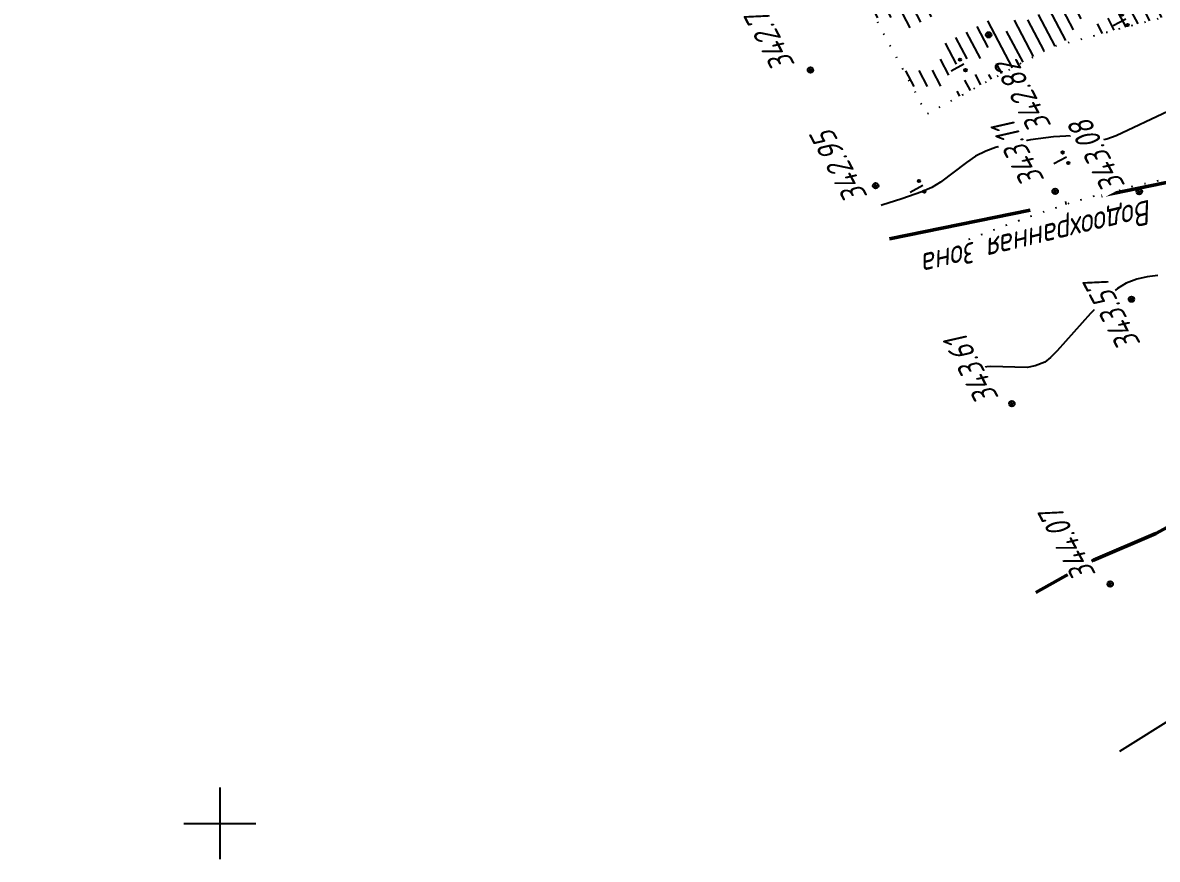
# Model space of a CAD drawing. Extents: x 1517488 to 1518012, y 2189588 to 2190112.
# Drawn here: x 1517583.5 to 1517678.4, y 2189697 to 2189766.9 of the extents above; entities that cross this region are included whole.
import ezdxf

# ---------------------------------------------------------------- set-up
doc = ezdxf.new("R2010")
doc.units = 0
doc.linetypes.add('ACAD_ISO10W100', pattern=[18, 12, -3, 0, -3])
doc.linetypes.add('ИИDot', pattern=[1, 0, -1])
for name, color, linetype, lineweight in [('ИИ_БОЛОТО_025', 3, 'Continuous', 25), ('ИИ_ГЕОСЕТКА_025', 3, 'Continuous', 25), ('ИИ_ГИДРОЛОГИЯ_025', 150, 'Continuous', 25), ('ИИ_ГРАНИЦА_025', 7, 'Continuous', 25), ('ИИ_КОНТУР_025', 7, 'ИИDot', 25), ('ИИ_ОТМЕТКА_025', 7, 'Continuous', 25), ('ИИ_РАЗМЕР_025', 7, 'Continuous', 25), ('ИИ_РЕЛЬЕФ_025', 34, 'Continuous', 25), ('ИИ_РЕЛЬЕФ_050', 34, 'Continuous', 50), ('ИИ_УГОДЬЯ_025', 7, 'Continuous', 25)]:
    doc.layers.add(name, color=color, linetype=linetype, lineweight=lineweight)
doc.styles.add('VNIPISIMPLEXCUR', font='simplex.shx', dxfattribs={"width": 0.8, "oblique": 15})
doc.dimstyles.new('ИИ-1000-м-dm$2', dxfattribs={"dimtxt": 2.5, "dimasz": 2.5, "dimexe": 1.25, "dimexo": 0, "dimgap": 1, "dimtad": 2, "dimtoh": 1, "dimzin": 1, "dimdsep": 46, "dimtxsty": 'VNIPISIMPLEXCUR', "dimcen": 2.5, "dimaunit": 1, "dimazin": 0, "dimtfac": 1, "dimtmove": 1, "dimatfit": 2, "dimfxl": 1, "dimarcsym": 0})

# ---------------------------------------------------------------- blocks, each defined once
blk = doc.blocks.new('PICKET')
at = {"color": 0, "linetype": 'Continuous', "lineweight": 25}
for p, q in [((-0.23, 0), (0.23, 0)), ((0, 0.23), (0, -0.23))]:
    blk.add_line(p, q, dxfattribs=at)
blk.add_circle((0, 0), 0.23, dxfattribs=at)
at = {"color": 0, "linetype": 'Continuous', "style": 'VNIPISIMPLEXCUR', "oblique": 15, "width": 0.8}
blk.add_attdef('OTMETKA', (1.25, 0.3), '', height=2, dxfattribs=at)
at = {"color": 8, "linetype": 'Continuous', "style": 'VNIPISIMPLEXCUR', "oblique": 15, "width": 0.8, "flags": 1}
blk.add_attdef('NOMER', (1.25, -2.7), '', height=2, dxfattribs=at)
blk = doc.blocks.new('ИИ05407')
at = {"linetype": 'Continuous', "lineweight": 25}
h = blk.add_hatch(color=0, dxfattribs=at)
edge = h.paths.add_edge_path()
edge.add_arc((-0.5, 0.1), 0.1, 0, 360)
h = blk.add_hatch(color=0, dxfattribs=at)
edge = h.paths.add_edge_path()
edge.add_arc((0.5, 0.1), 0.1, 0, 360)
at = {"color": 0, "linetype": 'Continuous', "lineweight": 25}
blk.add_lwpolyline([(0, 0), (0, 1.2)], dxfattribs=at)
for centre in [(-0.5, 0.1), (0.5, 0.1)]:
    blk.add_circle(centre, 0.1, dxfattribs=at)
blk = doc.blocks.new('*D23')
at = {"layer": 'Defpoints', "color": 0, "transparency": 16777216}
for p in [(1517814.441, 2189993.765), (1517707.086, 2189966.699), (1517724.752, 2189945.437), (1517583.525, 2189878.795), (1517834.42, 2189724.983)]:
    blk.add_point(p, dxfattribs=at)
at = {"layer": 'ИИ_РАЗМЕР_025', "color": 0, "lineweight": -2, "transparency": 16777216}
for p, q in [((1517724.44, 2189943.751), (1517731.324, 2189944.207)), ((1517731.324, 2189944.207), (1517734.849, 2189937.516))]:
    blk.add_line(p, q, dxfattribs=at)
blk.add_arc((1517718.097, 2189945.797), 6.664, 315.03946, 9.20858, dxfattribs=at)
at = {"layer": 'ИИ_РАЗМЕР_025', "color": 0, "transparency": 16777216}
for points in [[(1517724.359, 2189946.761), (1517724.993, 2189946.966), (1517724.063, 2189948.767)], [(1517723.011, 2189940.82), (1517722.615, 2189941.356), (1517721.204, 2189939.901)]]:
    blk.add_solid(points, dxfattribs=at)
at = {"layer": 'ИИ_РАЗМЕР_025', "color": 0, "transparency": 16777216, "insert": (1517731.707, 2189939.852), "char_height": 2, "attachment_point": 5, "rotation": 117.7798, "style": 'VNIPISIMPLEXCUR'}
blk.add_mtext("88°41'", dxfattribs=at)
blk = doc.blocks.new('ИИ05012')
at = {"color": 0, "linetype": 'Continuous', "lineweight": 25, "flags": 128}
for points in [[(0, 3), (0, -3)], [(-3, 0), (3, 0)]]:
    blk.add_lwpolyline(points, dxfattribs=at)

msp = doc.modelspace()

# ---------------------------------------------------------------- hatches: boundary and pattern name
at = {"layer": 'ИИ_БОЛОТО_025'}
h = msp.add_hatch(dxfattribs=at)
h.set_pattern_fill('ИИ_БОЛОТО', color=256, style=0, pattern_type=2)
h.set_pattern_definition([(117.7798, (1531432.998, 2185366.714), (-15.040671, -7.92327), [5, -1.5, 2, -2.5, 2, -4]), (117.7798, (1531431.88, 2185366.69), (-15.040671, -7.92327), [4, -1.5, 2.5, -2, 2.5, -4.5]), (117.7798, (1531430.762, 2185366.666), (-15.040671, -7.92327), [4, -1.5, 2, -3, 2, -4.5]), (117.7798, (1531429.878, 2185366.2), (-15.040671, -7.92327), [4, -1.5, 2, -2.5, 2, -5]), (117.7798, (1531429.226, 2185365.292), (-15.040671, -7.92327), [4, -1.5, 1.5, -3.5, 2, -4.5]), (117.7798, (1531428.574, 2185364.383), (-15.040671, -7.92327), [4, -1.5, 1.5, -4, 2, -4]), (117.7798, (1531427.69, 2185363.917), (-15.040671, -7.92327), [4, -2, 1.5, -5, 2, -2.5]), (117.7798, (1531426.805, 2185363.451), (-15.040671, -7.92327), [4, -2.5, 1.5, -5, 2, -2]), (117.7798, (1531426.153, 2185362.543), (-15.040671, -7.92327), [4.5, -2.5, 2, -2.5, 4, -1.5]), (117.7798, (1531425.501, 2185361.634), (-15.040671, -7.92327), [3.5, -2.5, 2, -2.5, 5, -1.5]), (117.7798, (1531424.617, 2185361.168), (-15.040671, -7.92327), [3.5, -2, 2.5, -2.5, 4.5, -2]), (117.7798, (1531423.965, 2185360.26), (-15.040671, -7.92327), [3.5, -2, 3, -2.5, 4.5, -1.5]), (117.7798, (1531423.08, 2185359.794), (-15.040671, -7.92327), [2.5, -3, 3, -3, 3.5, -2]), (117.7798, (1531422.195, 2185359.328), (-15.040671, -7.92327), [2, -3, 3.5, -3, 2.5, -3]), (117.7798, (1531421.31, 2185358.861), (-15.040671, -7.92327), [1.5, -3.5, 4, -3, 2, -3]), (117.7798, (1531420.426, 2185358.395), (-15.040671, -7.92327), [1.5, -3, 4, -3, 2, -3.5]), (117.7798, (1531419.541, 2185357.93), (-15.040671, -7.92327), [2, -3, 5, -2.5, 2, -2.5])])
h.paths.add_polyline_path([(1517703.902, 2189772.934), (1517706.996, 2189775.765), (1517709.906, 2189779.285), (1517708.291, 2189784.989), (1517703.901, 2189787.067), (1517699.273, 2189787.786), (1517692.992, 2189789.345), (1517691.328, 2189795.519), (1517693.897, 2189802.137), (1517705.705, 2189814.018), (1517709.527, 2189811.662), (1517716.812, 2189808.224), (1517718.864, 2189808.635), (1517719.782, 2189812.111), (1517721.644, 2189814.081), (1517723.76, 2189815.67), (1517728.147, 2189814.504), (1517734.673, 2189812.48), (1517737.948, 2189809.661), (1517742.117, 2189809.334), (1517746.949, 2189809.444), (1517750.88, 2189807.873), (1517753.546, 2189807.783), (1517753.115, 2189810.679), (1517750.405, 2189811.673), (1517746.319, 2189811.03), (1517742.328, 2189813.336), (1517735.39, 2189815.717), (1517731.278, 2189818.63), (1517723.928, 2189824.133), (1517720.445, 2189826.595), (1517719.529, 2189828.311), (1517721.315, 2189829.241), (1517724.18, 2189834.032), (1517727.617, 2189842.205), (1517727.458, 2189842.141), (1517718.298, 2189847.743), (1517716.95, 2189844.106), (1517718.256, 2189836.415), (1517716.133, 2189828.979), (1517712.112, 2189828.925), (1517705.662, 2189829.902), (1517697.408, 2189830.007), (1517676.881, 2189830.003), (1517664.208, 2189828.597), (1517654.387, 2189828.204), (1517650.517, 2189824.921), (1517648.421, 2189821.223), (1517645.205, 2189818.077), (1517641.916, 2189816.448), (1517639.122, 2189816.636), (1517636.665, 2189816.379), (1517635.204, 2189815.609), (1517634.324, 2189814.523), (1517633.535, 2189813.07), (1517631.569, 2189810.618), (1517659.095, 2189759.305), (1517669.555, 2189764.916), (1517686.213, 2189769.366)])

# ---------------------------------------------------------------- linework, layer by layer
at = {"layer": 'ИИ_ГРАНИЦА_025', "color": 150, "linetype": 'ACAD_ISO10W100', "lineweight": 50, "flags": 128}
msp.add_lwpolyline([(1517655.97, 2189748.87), (1517687.195, 2189755.214), (1517723.449, 2189762.146), (1517745.615, 2189763.623)], dxfattribs=at)
at = {"layer": 'ИИ_КОНТУР_025', "linetype": 'ИИDot', "flags": 128}
for points in [[(1517631.569, 2189810.618), (1517659.095, 2189759.305), (1517669.555, 2189764.916), (1517686.213, 2189769.366), (1517703.902, 2189772.934), (1517706.996, 2189775.765), (1517709.906, 2189779.285), (1517708.291, 2189784.989), (1517703.901, 2189787.067), (1517699.273, 2189787.786), (1517692.992, 2189789.345), (1517691.328, 2189795.519), (1517693.897, 2189802.137), (1517705.705, 2189814.018), (1517709.527, 2189811.662), (1517716.812, 2189808.224), (1517718.864, 2189808.635), (1517719.782, 2189812.111), (1517721.644, 2189814.081), (1517723.76, 2189815.67), (1517728.147, 2189814.504), (1517734.673, 2189812.48), (1517737.948, 2189809.661), (1517742.117, 2189809.334), (1517746.949, 2189809.444), (1517750.88, 2189807.873), (1517753.546, 2189807.783), (1517753.115, 2189810.679), (1517750.405, 2189811.673), (1517746.319, 2189811.03), (1517742.772, 2189813.08), (1517735.39, 2189815.717), (1517731.278, 2189818.63), (1517723.928, 2189824.133), (1517720.445, 2189826.595), (1517719.529, 2189828.311), (1517721.315, 2189829.241), (1517724.18, 2189834.032), (1517727.628, 2189842.231), (1517718.292, 2189847.728), (1517716.95, 2189844.106), (1517718.256, 2189836.415), (1517716.133, 2189828.979), (1517712.112, 2189828.925), (1517705.662, 2189829.902), (1517697.408, 2189830.007), (1517676.881, 2189830.003), (1517664.208, 2189828.597), (1517654.387, 2189828.204), (1517650.517, 2189824.921), (1517648.421, 2189821.223), (1517645.205, 2189818.077), (1517641.916, 2189816.448), (1517639.122, 2189816.636), (1517636.665, 2189816.379), (1517635.204, 2189815.609), (1517634.324, 2189814.523), (1517633.535, 2189813.07), (1517631.569, 2189810.618)], [(1517662.621, 2189748.845), (1517668.257, 2189750.942), (1517671.651, 2189752.047), (1517674.755, 2189752.918), (1517678.837, 2189753.832), (1517682.146, 2189754.419), (1517684.674, 2189754.689), (1517691.902, 2189755.238), (1517694.709, 2189755.518), (1517697.315, 2189755.967), (1517698.513, 2189756.262), (1517699.641, 2189756.604), (1517700.698, 2189756.993), (1517701.685, 2189757.429), (1517703.517, 2189758.403), (1517705.551, 2189759.302), (1517707.858, 2189760.088), (1517710.436, 2189760.763), (1517713.235, 2189761.321), (1517717.247, 2189761.901), (1517719.746, 2189762.111), (1517722.104, 2189762.182), (1517724.452, 2189762.102), (1517726.923, 2189761.863), (1517729.516, 2189761.465), (1517736.214, 2189760.079), (1517739.839, 2189759.503), (1517744.208, 2189759.072), (1517751.927, 2189758.4), (1517753.934, 2189758.082)]]:
    msp.add_lwpolyline(points, dxfattribs=at)
at = {"layer": 'ИИ_РЕЛЬЕФ_025'}
for points, elevation in [([(1517837.713, 2189772.804), (1517822.905, 2189764.362), (1517819.114, 2189762.459), (1517810.076, 2189757.264), (1517799.53, 2189751.903), (1517792.86, 2189749.031), (1517784.197, 2189744.817), (1517781.455, 2189743.77), (1517779.545, 2189743.197), (1517777.759, 2189742.783), (1517774.974, 2189742.322), (1517770.132, 2189741.857), (1517759.269, 2189741.154), (1517754.22, 2189740.312), (1517745.543, 2189736.978), (1517743.376, 2189736.347), (1517737.562, 2189735.268), (1517728.852, 2189731.874), (1517724.57, 2189730.544), (1517718.577, 2189728.228), (1517702.532, 2189720.49), (1517684.579, 2189712.272), (1517679.959, 2189709.006), (1517675.214, 2189706.007)], 344.5), ([(1517679.307, 2189759.539), (1517674.922, 2189757.479), (1517674.142, 2189757.205), (1517673.452, 2189757.058), (1517672.69, 2189757.123), (1517672.045, 2189757.355), (1517671.238, 2189757.489), (1517669.687, 2189757.403), (1517667.765, 2189757.152), (1517665.776, 2189756.747), (1517664.85, 2189756.489), (1517664.02, 2189756.195), (1517663.178, 2189755.775), (1517662.404, 2189755.261), (1517660.25, 2189753.604), (1517659.511, 2189753.163), (1517658.684, 2189752.792), (1517657.019, 2189752.22), (1517655.351, 2189751.687), (1517655.279, 2189751.653)], 343), ([(1517678.408, 2189745.801), (1517677.524, 2189745.7), (1517676.644, 2189745.493), (1517675.763, 2189745.15), (1517675.048, 2189744.722), (1517674.303, 2189744.13), (1517672.781, 2189742.622), (1517670, 2189739.503), (1517669.442, 2189738.95), (1517668.966, 2189738.571), (1517668.165, 2189738.237), (1517667.501, 2189738.114), (1517664.432, 2189738.185), (1517663.465, 2189738.112), (1517662.597, 2189737.87), (1517661.887, 2189737.496)], 343.5)]:
    msp.add_lwpolyline(points, dxfattribs=dict(at, elevation=elevation))
at = {"layer": 'ИИ_РЕЛЬЕФ_050', "elevation": 344}
msp.add_lwpolyline([(1517683.075, 2189726.865), (1517678.243, 2189724.226), (1517673.046, 2189721.995), (1517668.207, 2189719.307)], dxfattribs=at)

# ---------------------------------------------------------------- block references
at = {"layer": 'ИИ_ГЕОСЕТКА_025'}
msp.add_blockref('ИИ05012', (1517600, 2189700), dxfattribs=at)
at = {"layer": 'ИИ_УГОДЬЯ_025', "rotation": 117.7797222222222}
for p in [(1517675.741, 2189767.222), (1517662.188, 2189763.456), (1517670.773, 2189755.69), (1517658.76, 2189753.312)]:
    msp.add_blockref('ИИ05407', p, dxfattribs=at)

# ---------------------------------------------------------------- next in the draw order: wipeouts: each hides what was drawn before it
at = {"lineweight": 0}
for points, layer in [([(1517677.581, 2189752.268), (1517654.358, 2189746.723), (1517654.888, 2189744.506), (1517678.11, 2189750.05)], 'ИИ_ГИДРОЛОГИЯ_025'), ([(1517663.564, 2189766.918), (1517659.621, 2189774.402), (1517657.604, 2189773.339), (1517661.546, 2189765.855)], 'ИИ_ОТМЕТКА_025'), ([(1517648.265, 2189763.47), (1517644.37, 2189770.863), (1517642.353, 2189769.8), (1517646.247, 2189762.407)], 'ИИ_ОТМЕТКА_025'), ([(1517669.124, 2189753.838), (1517665.559, 2189760.603), (1517663.542, 2189759.541), (1517667.106, 2189752.775)], 'ИИ_ОТМЕТКА_025'), ([(1517665.314, 2189735.616), (1517661.608, 2189742.651), (1517659.59, 2189741.588), (1517663.296, 2189734.553)], 'ИИ_ОТМЕТКА_025'), ([(1517673.424, 2189720.86), (1517669.398, 2189728.502), (1517667.381, 2189727.439), (1517671.406, 2189719.797)], 'ИИ_ОТМЕТКА_025')]:
    msp.add_wipeout(points, dxfattribs=at).dxf.layer = layer

# ---------------------------------------------------------------- next in the draw order: block references
at = {"layer": 'ИИ_ОТМЕТКА_025'}
ref = msp.add_blockref('PICKET', (1517649.37, 2189762.98, 342.74), dxfattribs=dict(at, rotation=117.7797222222222))
ref.add_attrib('OTMETKA', '342.74', (1517648.123, 2189763.438, 342.74), dxfattribs={"layer": '0', "color": 0, "height": 2, "rotation": 117.77972, "style": 'VNIPISIMPLEXCUR', "oblique": 15, "width": 0.8})
ref = msp.add_blockref('PICKET', (1517666.21, 2189735.09, 343.61), dxfattribs=dict(at, rotation=117.7797222222222))
ref.add_attrib('OTMETKA', '343.61', (1517665.172, 2189735.584, 343.61), dxfattribs={"layer": '0', "color": 0, "height": 2, "rotation": 117.77972, "style": 'VNIPISIMPLEXCUR', "oblique": 15, "width": 0.8})
ref = msp.add_blockref('PICKET', (1517674.43, 2189720.01, 344.07), dxfattribs=dict(at, rotation=117.7797222222222))
ref.add_attrib('OTMETKA', '344.07', (1517673.282, 2189720.828, 344.07), dxfattribs={"layer": '0', "color": 0, "height": 2, "rotation": 117.77972, "style": 'VNIPISIMPLEXCUR', "oblique": 15, "width": 0.8})

# ---------------------------------------------------------------- next in the draw order: wipeouts: each hides what was drawn before it
at = {"lineweight": 0}
for points, layer in [([(1517694.444, 2189754.843), (1517677.797, 2189750.332), (1517678.394, 2189748.131), (1517695.04, 2189752.642)], 'ИИ_ГИДРОЛОГИЯ_025'), ([(1517675.873, 2189753.353), (1517671.918, 2189760.86), (1517669.901, 2189759.798), (1517673.855, 2189752.291)], 'ИИ_ОТМЕТКА_025'), ([(1517654.342, 2189752.45), (1517650.388, 2189759.957), (1517648.37, 2189758.894), (1517652.325, 2189751.387)], 'ИИ_ОТМЕТКА_025'), ([(1517677.171, 2189740.131), (1517673.145, 2189747.773), (1517671.128, 2189746.71), (1517675.153, 2189739.068)], 'ИИ_ОТМЕТКА_025')]:
    msp.add_wipeout(points, dxfattribs=at).dxf.layer = layer

# ---------------------------------------------------------------- next in the draw order: block references
at = {"layer": 'ИИ_ОТМЕТКА_025'}
ref = msp.add_blockref('PICKET', (1517664.27, 2189765.92, 342.82), dxfattribs=dict(at, rotation=117.7797222222222))
ref.add_attrib('OTMETKA', '342.82', (1517669.565, 2189758.326, 342.82), dxfattribs={"layer": '0', "color": 0, "height": 2, "rotation": 117.77972, "style": 'VNIPISIMPLEXCUR', "oblique": 15, "width": 0.8})
ref = msp.add_blockref('PICKET', (1517676.857, 2189752.813, 343.08), dxfattribs=dict(at, rotation=117.7797222222222))
ref.add_attrib('OTMETKA', '343.08', (1517675.731, 2189753.322, 343.08), dxfattribs={"layer": '0', "color": 0, "height": 2, "rotation": 117.77972, "style": 'VNIPISIMPLEXCUR', "oblique": 15, "width": 0.8})
ref = msp.add_blockref('PICKET', (1517654.82, 2189753.31, 342.95), dxfattribs=dict(at, rotation=117.7797222222222))
ref.add_attrib('OTMETKA', '342.95', (1517654.201, 2189752.418, 342.95), dxfattribs={"layer": '0', "color": 0, "height": 2, "rotation": 117.77972, "style": 'VNIPISIMPLEXCUR', "oblique": 15, "width": 0.8})
ref = msp.add_blockref('PICKET', (1517669.83, 2189752.84, 343.11), dxfattribs=dict(at, rotation=117.7797222222222))
ref.add_attrib('OTMETKA', '343.11', (1517668.982, 2189753.806, 343.11), dxfattribs={"layer": '0', "color": 0, "height": 2, "rotation": 117.77972, "style": 'VNIPISIMPLEXCUR', "oblique": 15, "width": 0.8})
ref = msp.add_blockref('PICKET', (1517676.202, 2189743.82, 343.57), dxfattribs=dict(at, rotation=117.7797222222222))
ref.add_attrib('OTMETKA', '343.57', (1517677.029, 2189740.099, 343.57), dxfattribs={"layer": '0', "color": 0, "height": 2, "rotation": 117.77972, "style": 'VNIPISIMPLEXCUR', "oblique": 15, "width": 0.8})

# ---------------------------------------------------------------- next in the draw order: texts
at = {"layer": 'ИИ_ГИДРОЛОГИЯ_025', "style": 'VNIPISIMPLEXCUR', "oblique": 15, "width": 0.8}
msp.add_text('Водоохранная зона', height=2, rotation=193.42875, dxfattribs=at).set_placement((1517677.773, 2189752.17))

# ---------------------------------------------------------------- next in the draw order: dimensions: what is measured, and where the dimension line sits
at = {"layer": 'ИИ_РАЗМЕР_025'}
dim = msp.add_angular_dim_2l(base=(1517724.752, 2189945.437), line1=((1517814.441, 2189993.765), (1517583.525, 2189878.795)), line2=((1517834.42, 2189724.983), (1517707.086, 2189966.699)), dimstyle='ИИ-1000-м-dm$2', override={"dimtxt": 2, "dimasz": 2, "dimgap": 0.5}, dxfattribs=at)
dim.commit()
dim.dimension.update_dxf_attribs({"geometry": '*D23', "text_midpoint": (1517731.707, 2189939.852), "dimtype": 162})

doc.saveas('drawing.dxf')
